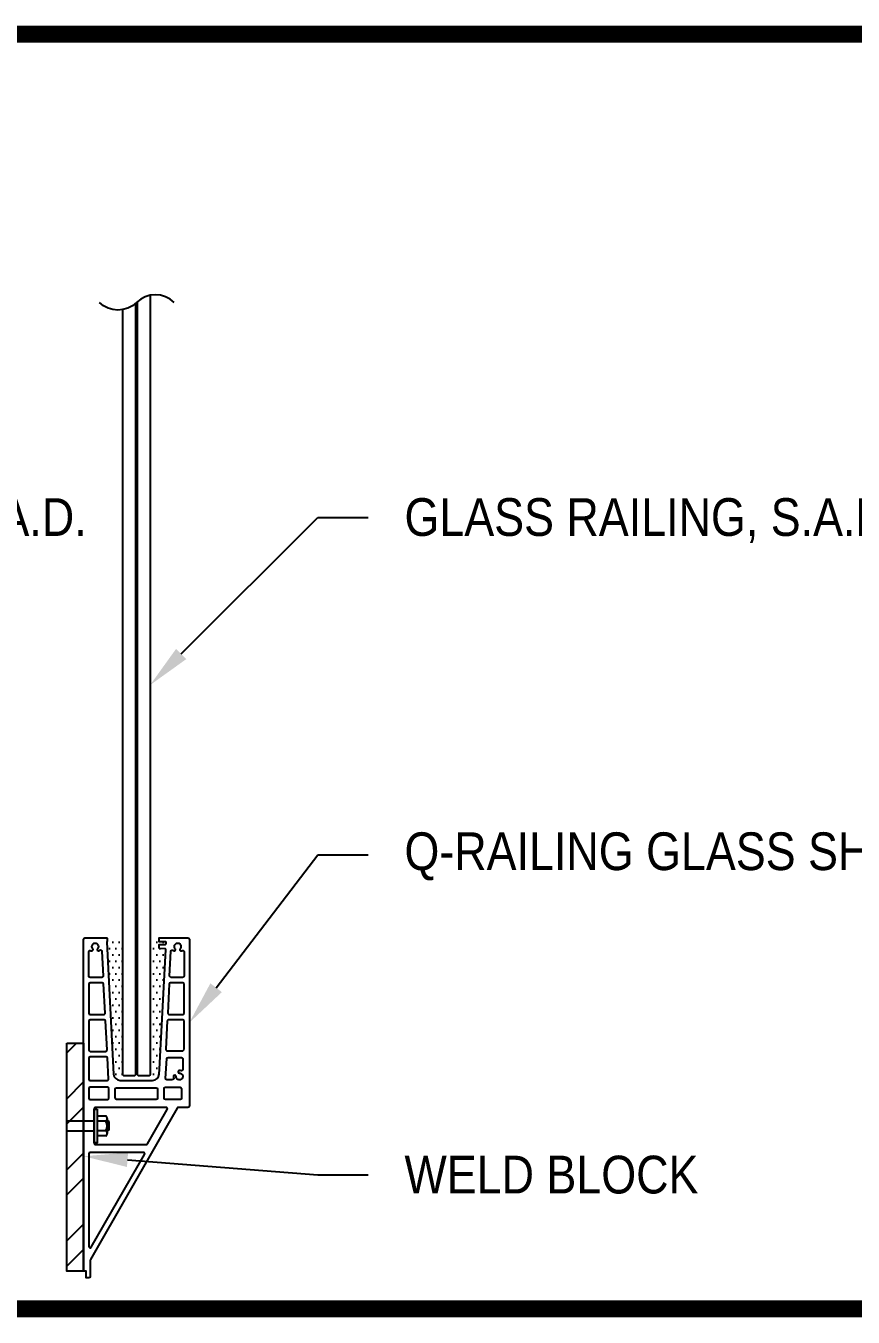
# Model space of a CAD drawing. Header units: inches. Extents: x -2661 to 42767, y -1222 to 9099.
# Drawn here: x 2288.83 to 2313.48, y 1856.34 to 1894.84 of the extents above; entities that cross this region are included whole.
import ezdxf
from ezdxf import colors
from ezdxf.entities.mleader import LeaderData, LeaderLine
from ezdxf.math import Vec2, Vec3

# ---------------------------------------------------------------- set-up
doc = ezdxf.new("R2010")
doc.units = ezdxf.units.IN
doc.header["$LTSCALE"] = 12
doc.header["$MEASUREMENT"] = 0
doc.linetypes.add('HIDDEN2', pattern=[0.1875, 0.125, -0.0625])
doc.layers.get('0').update_dxf_attribs({"linetype": 'CONTINUOUS'})
for name, color, linetype in [('S-ANNO-NOTE', 4, 'CONTINUOUS'), ('S-ARCH', 1, 'CONTINUOUS'), ('S-BOLT', 2, 'CONTINUOUS'), ('S-STEEL', 4, 'CONTINUOUS')]:
    doc.layers.add(name, color=color, linetype=linetype)
doc.layers.add('S-HATCH1', color=1, linetype='CONTINUOUS', transparency=0.5)
doc.styles.add('Arial', font='arial.ttf', dxfattribs={"width": 0.85})

# ---------------------------------------------------------------- blocks, each defined once
blk = doc.blocks.new('glazing 3')
blk.add_lwpolyline([(1.126, 23.193, 0.408465), (0.001, 23.193, -0.407415), (-1.105, 23.193, -2.166217)], format="xyb")
for points in [[(-0.029, 23.166), (-0.029, 0.17), (-0.061, 0.138), (-0.373, 0.138), (-0.404, 0.17), (-0.404, 22.982)], [(0.406, 23.407), (0.406, 0.17), (0.374, 0.138), (0.062, 0.138), (0.031, 0.17), (0.031, 23.221)]]:
    blk.add_lwpolyline(points)

msp = doc.modelspace()

# ---------------------------------------------------------------- hatches: boundary and pattern name
at = {"layer": 'S-HATCH1'}
h = msp.add_hatch(dxfattribs=at)
h.set_pattern_fill('DOTS', color=256, scale=3, style=0)
h.set_pattern_definition([(0, (-7632.57643, -622.85269), (0.09375, 0.1875), [0, -0.1875])])
edge = h.paths.add_edge_path()
edge.add_arc((2291.26267, 1867.52683), 0.01829, 476.768962, 535.558988, ccw=False)
edge.add_line((2291.25443, 1867.54316), (2291.25443, 1867.65491))
edge.add_line((2291.25443, 1867.65491), (2291.7261, 1867.65491))
edge.add_line((2291.7261, 1867.65491), (2291.7261, 1863.57158))
edge.add_line((2291.7261, 1863.57158), (2291.75777, 1863.53991))
edge.add_line((2291.75777, 1863.53991), (2292.06943, 1863.53991))
edge.add_line((2292.06943, 1863.53991), (2292.1011, 1863.57158))
edge.add_line((2292.1011, 1863.57158), (2292.1611, 1863.57158))
edge.add_line((2292.1611, 1863.57158), (2292.19277, 1863.53991))
edge.add_line((2292.19277, 1863.53991), (2292.50443, 1863.53991))
edge.add_line((2292.50443, 1863.53991), (2292.5361, 1863.57158))
edge.add_line((2292.5361, 1863.57158), (2292.5361, 1867.65491))
edge.add_line((2292.5361, 1867.65491), (2292.8061, 1867.65491))
edge.add_line((2292.8061, 1867.65491), (2292.8061, 1867.53658))
edge.add_line((2292.8061, 1867.53658), (2292.9961, 1867.53658))
edge.add_arc((2292.99568, 1867.51781), 0.01877, 355.725403, 448.734727, ccw=False)
edge.add_line((2293.0144, 1867.51641), (2293.01277, 1867.47658))
edge.add_line((2293.01277, 1867.47658), (2292.9936, 1867.45824))
edge.add_line((2292.9936, 1867.45824), (2292.99352, 1867.45824))
edge.add_arc((2292.99352, 1867.47751), 0.01927, 270, 357.646455)
edge.add_line((2293.01277, 1867.47672), (2293.01277, 1867.47665))
edge.add_line((2293.01277, 1867.47665), (2292.99352, 1867.45824))
edge.add_line((2292.99352, 1867.45824), (2292.8061, 1867.45824))
edge.add_line((2292.8061, 1867.45824), (2292.8061, 1867.34044))
edge.add_line((2292.8061, 1867.34044), (2292.98473, 1867.32988))
edge.add_arc((2292.9836, 1867.31074), 0.01917, 357.031054, 446.616756, ccw=False)
edge.add_line((2293.00274, 1867.30975), (2292.81777, 1863.74324))
edge.add_line((2292.81777, 1863.74324), (2292.80919, 1863.59086))
edge.add_arc((2292.60891, 1863.60214), 0.2006, 268.897593, 356.77803, ccw=False)
edge.add_line((2292.60505, 1863.40158), (2291.64777, 1863.40158))
edge.add_arc((2291.64896, 1863.59977), 0.19819, 182.672105, 269.655551, ccw=False)
edge.add_line((2291.45098, 1863.59053), (2291.24443, 1867.52824))
h = msp.add_hatch(dxfattribs=at)
h.set_pattern_fill('STEEL', color=256, scale=12, style=0)
h.set_pattern_definition([(45, (-7632.743, -621.2196), (-1.06066017, 1.06066017), []), (45, (-7632.743, -620.4696), (-1.06066017, 1.06066017), [])])
h.paths.add_polyline_path([(2290.0561, 1864.51658), (2290.5561, 1864.51658), (2290.5561, 1857.71324), (2290.0561, 1857.71324)])

# ---------------------------------------------------------------- linework, layer by layer
at = {"layer": 'S-ANNO-NOTE', "color": 191, "const_width": 0.5}
msp.add_lwpolyline([(2238.1311, 1894.59491), (2336.90137, 1894.59491), (2336.90137, 1856.59491), (2238.1311, 1856.59491)], close=True, dxfattribs=at)
at = {"layer": 'S-ARCH'}
for points in [[(2292.9846, 1867.32988), (2292.81479, 1867.33992, -0.39903133), (2292.8061, 1867.34824), (2292.8061, 1867.44824, -0.41418477), (2292.81527, 1867.45824), (2292.9936, 1867.45824, 0.39896996), (2293.01277, 1867.47658), (2293.0144, 1867.51641, 0.4296821), (2292.9961, 1867.53658), (2292.8161, 1867.53658, -0.32415353), (2292.8061, 1867.54658), (2292.8061, 1867.64491, -0.41418477), (2292.8161, 1867.65491), (2293.6661, 1867.65491, -0.39109354), (2293.7061, 1867.61491), (2293.7061, 1862.63491, -0.34303571), (2293.6661, 1862.59491), (2293.35443, 1862.59491), (2293.3461, 1862.57991), (2293.00943, 1861.99324), (2290.75795, 1858.06689, 0.13090971), (2290.75277, 1858.04658), (2290.75277, 1857.55658, -0.36425475), (2290.71277, 1857.51658), (2290.63443, 1857.51658), (2290.63443, 1857.71324), (2290.5561, 1857.71324), (2290.5561, 1867.61491, -0.41420809), (2290.5961, 1867.65491), (2291.2461, 1867.65491, -0.41418477), (2291.25443, 1867.64574), (2291.25443, 1867.54741, -0.29320281), (2291.24908, 1867.53908, 0.16552273), (2291.24443, 1867.52824), (2291.4511, 1863.58824, 0.39553657), (2291.64777, 1863.40158), (2292.61277, 1863.40158, 0.39162201), (2292.80916, 1863.59041), (2292.81777, 1863.74324), (2293.00274, 1867.30974, 0.41419113)], [(2291.13938, 1866.51613, -0.42963656), (2291.10027, 1866.47491), (2290.75193, 1866.47491, -0.42052622), (2290.71277, 1866.51408), (2290.71277, 1867.23991, -0.62257475), (2290.77584, 1867.27177, 0.42855555), (2290.83419, 1867.28449, 0.33166424), (2290.82821, 1867.33094, -2.32175994), (2290.97181, 1867.33099, 1.05166133), (2291.03278, 1867.28023, -0.66885907), (2291.1011, 1867.25658)], [(2293.1586, 1866.47491, -0.43054379), (2293.11949, 1866.51625), (2293.15941, 1867.25622, -0.69610277), (2293.22938, 1867.27827, 1.01956558), (2293.28654, 1867.33094, -2.32175994), (2293.43065, 1867.33094, 0.1487312), (2293.42137, 1867.30869, 0.64428009), (2293.4824, 1867.27176, -0.62510117), (2293.54777, 1867.23924), (2293.54777, 1866.51408, -0.42052622), (2293.5086, 1866.47491)], [(2291.1586, 1865.37158, 0.42963735), (2291.19771, 1865.41279), (2291.15271, 1866.27946, 0.39896373), (2291.1136, 1866.31658), (2290.75193, 1866.31658, 0.41420809), (2290.71277, 1866.27658), (2290.71277, 1865.40991, 0.41420809), (2290.75193, 1865.37158)], [(2293.5086, 1865.37158, 0.41420809), (2293.54777, 1865.40991), (2293.54777, 1866.27658, 0.41420809), (2293.5086, 1866.31658), (2293.14693, 1866.31658, 0.39896373), (2293.10782, 1866.27946), (2293.06282, 1865.41279, 0.42963735), (2293.10193, 1865.37158)], [(2291.21527, 1864.26991, 0.42963735), (2291.25438, 1864.31113), (2291.20938, 1865.17613, 0.39896373), (2291.1711, 1865.21324), (2290.75277, 1865.21324, 0.41420809), (2290.71277, 1865.17324), (2290.71277, 1864.30824, 0.41420809), (2290.75193, 1864.26991)], [(2293.5086, 1864.28991, 0.41420809), (2293.54777, 1864.32824), (2293.54777, 1865.17408, 0.41420809), (2293.50943, 1865.21324), (2293.08943, 1865.21324, 0.39896373), (2293.04949, 1865.17613), (2293.00615, 1864.33113, 0.42963735), (2293.04527, 1864.28991)], [(2291.26193, 1863.40324, 0.42963735), (2291.30105, 1863.44446), (2291.26771, 1864.07446, 0.39896373), (2291.22943, 1864.11158), (2290.75277, 1864.11158, 0.41420809), (2290.71277, 1864.07158), (2290.71277, 1863.44158, 0.41420809), (2290.75193, 1863.40324)], [(2293.45867, 1863.69151, 0.06213383), (2293.4147, 1863.69823, 0.99998609), (2293.41304, 1863.61987, -0.50027049), (2293.50462, 1863.49024, -0.84270262), (2293.31114, 1863.51797, 1.00000635), (2293.23278, 1863.51631, 0.06212116), (2293.23949, 1863.47234, -0.49762527), (2293.20193, 1863.42324), (2293.0386, 1863.42324, -0.42963735), (2292.99948, 1863.46446), (2293.03115, 1864.05446, -0.39896373), (2293.0711, 1864.09158), (2293.46943, 1864.09158, -0.41420809), (2293.50777, 1864.05241), (2293.50777, 1863.72908, -0.49764511)], [(2291.30277, 1863.16741, 0.41420809), (2291.2636, 1863.20658), (2290.75193, 1863.20658, 0.41420809), (2290.71277, 1863.16658), (2290.71277, 1862.86991, 0.41420809), (2290.75277, 1862.83158), (2291.26443, 1862.83158, 0.41420809), (2291.30277, 1862.87074)], [(2292.75943, 1862.87074, -0.41420809), (2292.7211, 1862.83158), (2291.53943, 1862.83158, -0.41420809), (2291.49943, 1862.87074), (2291.49943, 1863.14741, -0.41420809), (2291.5386, 1863.18658), (2292.72027, 1863.18658, -0.41420809), (2292.75943, 1863.14741)], [(2293.46777, 1863.16741), (2293.46777, 1862.87074, -0.34043012), (2293.43943, 1862.83324), (2292.99693, 1862.83158, -0.41420809), (2292.95777, 1862.86991), (2292.95777, 1863.16658, -0.40392966), (2292.99777, 1863.20491), (2293.4286, 1863.20658, -0.41420809)], [(2293.0136, 1862.59658), (2290.9086, 1862.59658, 0.41420809), (2290.86943, 1862.55741), (2290.86943, 1861.53241, 0.41420809), (2290.90943, 1861.49324), (2292.42777, 1861.49324, 0.26876087), (2292.46091, 1861.51293), (2292.73943, 1861.99658), (2293.04758, 1862.53793, 0.57636188)], [(2292.33777, 1861.25658), (2290.75193, 1861.25658, 0.41420809), (2290.71277, 1861.21658), (2290.71277, 1858.45241, 0.76854956), (2290.7861, 1858.43324), (2292.37091, 1861.19793, 0.57636188)]]:
    msp.add_lwpolyline(points, format="xyb", close=True, dxfattribs=at)
at = {"layer": 'S-BOLT', "color": 1}
for p, q in [((2291.21709, 1862.33799), (2290.96318, 1862.33799)), ((2290.96318, 1862.33799), (2290.96318, 1862.30858)), ((2290.96318, 1862.30858), (2290.96318, 1861.78124)), ((2291.25615, 1862.26458), (2291.25615, 1861.8248)), ((2291.21709, 1862.19139), (2290.96318, 1862.19139)), ((2291.21709, 1861.89821), (2290.96318, 1861.89821)), ((2291.27486, 1862.20374), (2291.25615, 1862.19277)), ((2291.25615, 1862.04294), (2291.3031, 1861.92844)), ((2291.3031, 1861.92844), (2291.25615, 1861.90092)), ((2291.31486, 1862.18029), (2291.27486, 1862.20374)), ((2291.31486, 1861.92138), (2291.3031, 1861.92844)), ((2291.31486, 1861.92138), (2291.31486, 1862.18029)), ((2290.96318, 1861.78124), (2290.96318, 1861.75162)), ((2291.21709, 1861.75162), (2290.96318, 1861.75162))]:
    msp.add_line(p, q, dxfattribs=at)
msp.add_lwpolyline([(2290.96318, 1862.54491), (2290.96318, 1861.54491), (2290.86943, 1861.54491), (2290.86943, 1862.54491)], close=True, dxfattribs=at)
at = {"layer": 'S-BOLT', "color": 1, "linetype": 'HIDDEN2'}
msp.add_lwpolyline([(2290.0561, 1862.20116), (2290.86943, 1862.20116), (2290.86943, 1861.88866), (2290.0561, 1861.88866)], close=True, dxfattribs=at)
at = {"layer": 'S-BOLT', "color": 1}
for centre, radius, start, end in [((2291.16785, 1862.26469), 0.0883, 303.890062, 56.109938), ((2290.96155, 1862.0448), 0.2946, 330.158276, 29.841724), ((2291.16785, 1861.82491), 0.0883, 303.890062, 56.109938)]:
    msp.add_arc(centre, radius, start, end, dxfattribs=at)
at = {"layer": 'S-STEEL'}
msp.add_lwpolyline([(2290.0561, 1864.51658), (2290.5561, 1864.51658), (2290.5561, 1857.71324), (2290.0561, 1857.71324)], close=True, dxfattribs=at)

# ---------------------------------------------------------------- block references
at = {"layer": 'S-ARCH'}
msp.add_blockref('glazing 3', (2292.13027, 1863.40158), dxfattribs=at)

# ---------------------------------------------------------------- leaders
at = {"layer": 'S-ANNO-NOTE'}
ml = msp.add_multileader_mtext('Standard', dxfattribs=at)
ml.set_content('\\A1;GLASS RAILING, S.A.D.', color=4, style='Arial')
ml.set_leader_properties(color=2)
ml.build(insert=Vec2(0, 0))
ml.multileader.update_dxf_attribs({"dogleg_length": 0.36, "arrow_head_size": 1.3125, "scale": 12})
ctx = ml.context
ctx.base_point, ctx.scale, ctx.char_height, ctx.arrow_head_size, ctx.landing_gap_size, ctx.plane_origin = Vec3(2250.78588, 1880.19017), 12, 1.125, 1.3125, 1.08, Vec3(2221.72377, 2163.15995)
notes = []
notes.append((ctx, [(0, (1, 1, 0), (2249.28588, 1880.19017), (1, 0), 1.5, [(0, [(2244.28588, 1875.19017)], 0, [])])]))
ctx.mtext.insert, ctx.mtext.width, ctx.mtext.flow_direction = Vec3(2251.86588, 1880.76226), 10.84875, 5
ml = msp.add_multileader_mtext('Standard', dxfattribs=at)
ml.set_content('\\A1;GLASS RAILING, S.A.D.', color=4, style='Arial')
ml.set_leader_properties(color=2)
ml.build(insert=Vec2(0, 0))
ml.multileader.update_dxf_attribs({"dogleg_length": 0.36, "arrow_head_size": 1.3125, "scale": 12})
ctx = ml.context
ctx.base_point, ctx.scale, ctx.char_height, ctx.arrow_head_size, ctx.landing_gap_size, ctx.plane_origin = Vec3(2274.7951, 1880.19017), 12, 1.125, 1.3125, 1.08, Vec3(2245.73299, 2163.15995)
notes.append((ctx, [(0, (1, 1, 0), (2273.2951, 1880.19017), (1, 0), 1.5, [(0, [(2268.2951, 1875.19017)], 0, [])])]))
ctx.mtext.insert, ctx.mtext.width, ctx.mtext.flow_direction = Vec3(2275.8751, 1880.76226), 10.84875, 5
ml = msp.add_multileader_mtext('Standard', dxfattribs=at)
ml.set_content('\\A1;GLASS RAILING, S.A.D.', color=4, style='Arial')
ml.set_leader_properties(color=2)
ml.build(insert=Vec2(0, 0))
ml.multileader.update_dxf_attribs({"dogleg_length": 0.36, "arrow_head_size": 1.3125, "scale": 12})
ctx = ml.context
ctx.base_point, ctx.scale, ctx.char_height, ctx.arrow_head_size, ctx.landing_gap_size, ctx.plane_origin = Vec3(2299.0361, 1880.19017), 12, 1.125, 1.3125, 1.08, Vec3(2269.97399, 2163.15995)
notes.append((ctx, [(0, (1, 1, 0), (2297.5361, 1880.19017), (1, 0), 1.5, [(0, [(2292.5361, 1875.19017)], 0, [])])]))
ctx.mtext.insert, ctx.mtext.width, ctx.mtext.flow_direction = Vec3(2300.1161, 1880.76226), 10.84875, 5
ml = msp.add_multileader_mtext('Standard', dxfattribs=at)
ml.set_content('\\A1;Q-RAILING GLASS SHOE, S.A.D.', color=4, style='Arial')
ml.set_leader_properties(color=2)
ml.build(insert=Vec2(0, 0))
ml.multileader.update_dxf_attribs({"dogleg_length": 0.36, "arrow_head_size": 1.3125, "scale": 12})
ctx = ml.context
ctx.base_point, ctx.scale, ctx.char_height, ctx.arrow_head_size, ctx.landing_gap_size, ctx.plane_origin = Vec3(2299.0361, 1870.12491), 12, 1.125, 1.3125, 1.08, Vec3(2271.14399, 2153.09469)
notes.append((ctx, [(0, (1, 1, 0), (2297.5361, 1870.12491), (1, 0), 1.5, [(0, [(2293.7061, 1865.12491)], 0, [])])]))
ctx.mtext.insert, ctx.mtext.width, ctx.mtext.flow_direction = Vec3(2300.1161, 1870.79868), 12.6246429, 5
ml = msp.add_multileader_mtext('Standard', dxfattribs=at)
ml.set_content('\\A1;WELD BLOCK', color=4, style='Arial')
ml.set_leader_properties(color=2)
ml.build(insert=Vec2(0, 0))
ml.multileader.update_dxf_attribs({"dogleg_length": 0.36, "arrow_head_size": 1.3125, "scale": 12})
ctx = ml.context
ctx.base_point, ctx.scale, ctx.char_height, ctx.arrow_head_size, ctx.landing_gap_size, ctx.plane_origin = Vec3(2274.7951, 1861.08665), 12, 1.125, 1.3125, 1.08, Vec3(2244.0205, 1578.11687)
notes.append((ctx, [(0, (1, 1, 0), (2273.2951, 1861.08665), (1, 0), 1.5, [(0, [(2266.51106, 1863.395)], 0, [])])]))
ctx.mtext.insert, ctx.mtext.width, ctx.mtext.flow_direction = Vec3(2275.8751, 1861.65874), 9.1639286, 5
ml = msp.add_multileader_mtext('Standard', dxfattribs=at)
ml.set_content('\\A1;WELD BLOCK', color=4, style='Arial')
ml.set_leader_properties(color=2)
ml.build(insert=Vec2(0, 0))
ml.multileader.update_dxf_attribs({"dogleg_length": 0.36, "arrow_head_size": 1.3125, "scale": 12})
ctx = ml.context
ctx.base_point, ctx.scale, ctx.char_height, ctx.arrow_head_size, ctx.landing_gap_size, ctx.plane_origin = Vec3(2250.78588, 1860.58665), 12, 1.125, 1.3125, 1.08, Vec3(2220.01129, 1577.61687)
notes.append((ctx, [(0, (1, 1, 0), (2249.28588, 1860.58665), (1, 0), 1.5, [(0, [(2245.0461, 1862.09491)], 0, [])])]))
ctx.mtext.insert, ctx.mtext.width, ctx.mtext.flow_direction = Vec3(2251.86588, 1861.15874), 9.1639286, 5
ml = msp.add_multileader_mtext('Standard', dxfattribs=at)
ml.set_content('\\A1;WELD BLOCK', color=4, style='Arial')
ml.set_leader_properties(color=2)
ml.build(insert=Vec2(0, 0))
ml.multileader.update_dxf_attribs({"dogleg_length": 0.36, "arrow_head_size": 1.3125, "scale": 12})
ctx = ml.context
ctx.base_point, ctx.scale, ctx.char_height, ctx.arrow_head_size, ctx.landing_gap_size, ctx.plane_origin = Vec3(2299.0361, 1860.58665), 12, 1.125, 1.3125, 1.08, Vec3(2267.99399, 1573.17266)
notes.append((ctx, [(0, (1, 1, 0), (2297.5361, 1860.58665), (1, 0), 1.5, [(0, [(2290.5561, 1861.14244)], 0, [])])]))
ctx.mtext.insert, ctx.mtext.width, ctx.mtext.flow_direction = Vec3(2300.1161, 1861.15874), 9.1639286, 5
for ctx, leaders in notes:
    for number, flags, end, landing, length, lines in leaders:
        leader = LeaderData()
        leader.index, (leader.has_last_leader_line, leader.has_dogleg_vector, leader.attachment_direction) = number, flags
        leader.last_leader_point, leader.dogleg_vector, leader.dogleg_length = Vec3(end), Vec3(landing), length
        for number, points, colour, breaks in lines:
            line = LeaderLine()
            line.index, line.vertices, line.color, line.breaks = number, Vec3.list(points), colors.encode_raw_color(colour), breaks
            leader.lines.append(line)
        ctx.leaders.append(leader)

doc.saveas('drawing.dxf')
